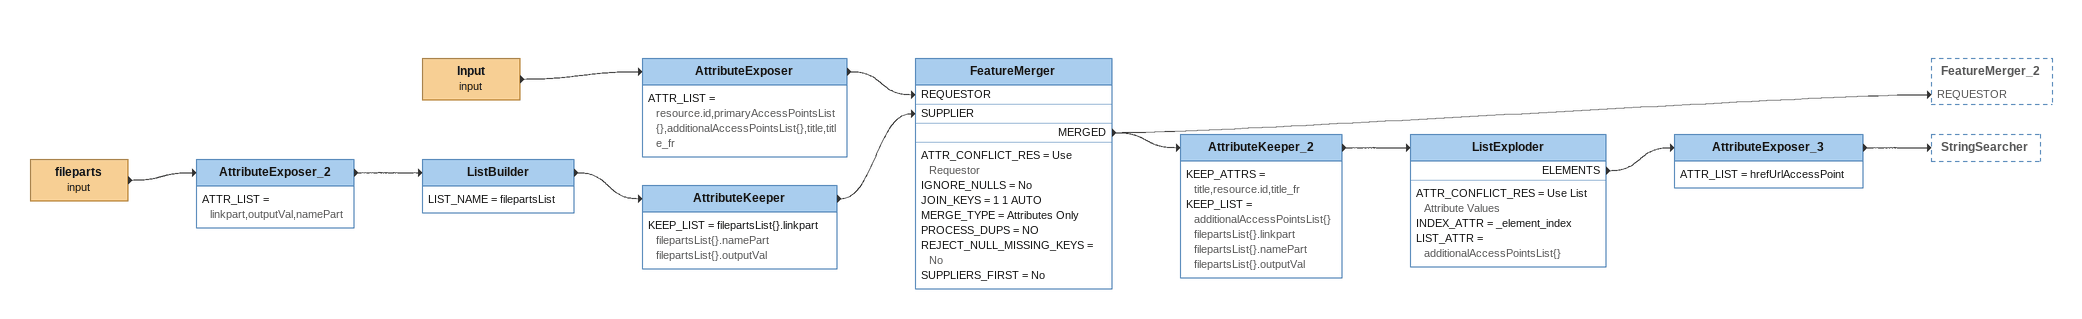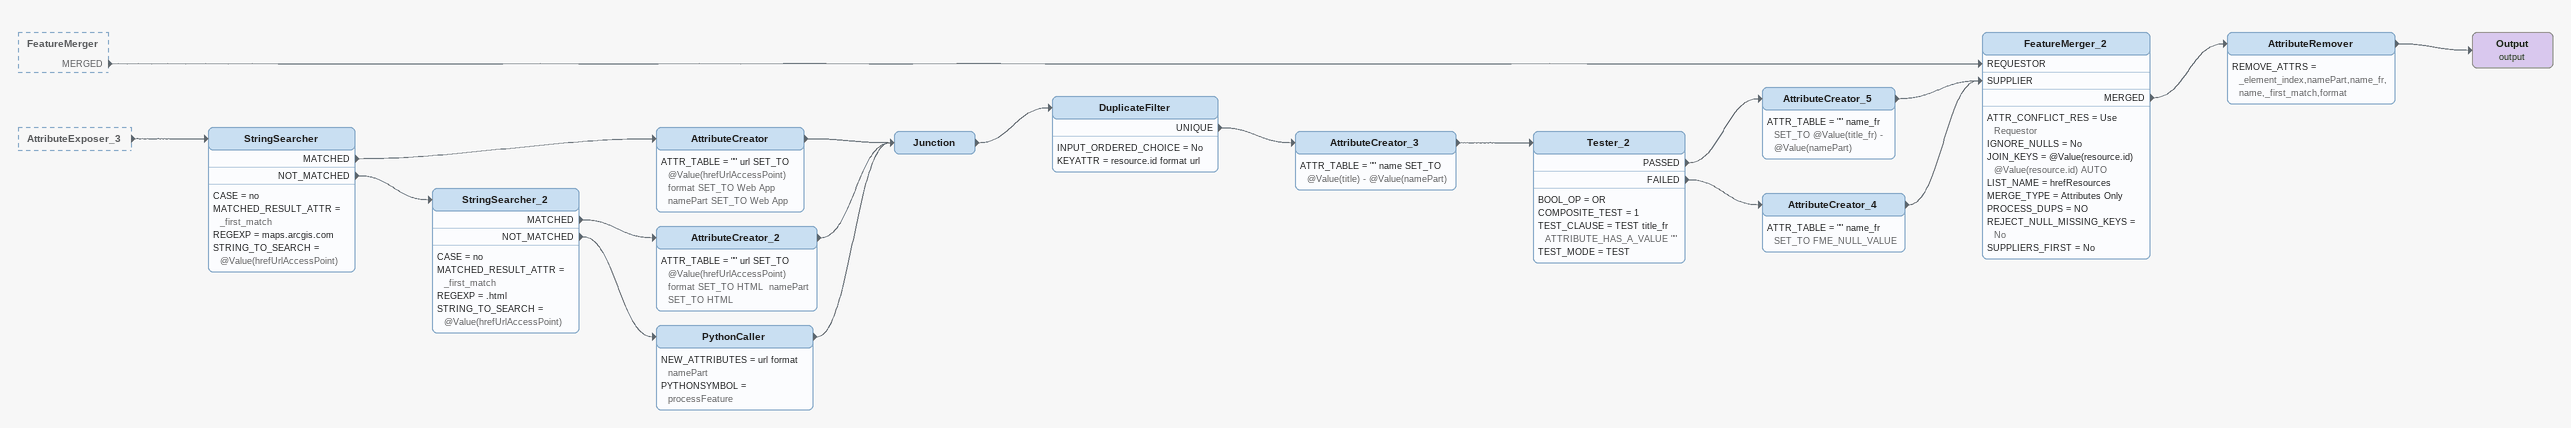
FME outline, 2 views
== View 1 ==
fileparts (input)
    -> AttributeExposer_2
AttributeExposer_2
    ATTR_LIST = linkpart,outputVal,namePart
    -> ListBuilder
ListBuilder
    LIST_NAME = filepartsList
    -> AttributeKeeper
AttributeKeeper
    KEEP_LIST = filepartsList{}.linkpart filepartsList{}.namePart filepartsList{}.outputVal
    -> FeatureMerger [SUPPLIER]
Input (input)
    -> AttributeExposer
AttributeExposer
    ATTR_LIST = resource.id,primaryAccessPointsList{},additionalAccessPointsList{},title,title_fr
    -> FeatureMerger [REQUESTOR]
FeatureMerger
    ATTR_CONFLICT_RES = Use Requestor
    IGNORE_NULLS = No
    JOIN_KEYS = 1 1 AUTO
    MERGE_TYPE = Attributes Only
    PROCESS_DUPS = NO
    REJECT_NULL_MISSING_KEYS = No
    SUPPLIERS_FIRST = No
    MERGED -> AttributeKeeper_2
    MERGED -> FeatureMerger_2 [REQUESTOR]
AttributeKeeper_2
    KEEP_ATTRS = title,resource.id,title_fr
    KEEP_LIST = additionalAccessPointsList{} filepartsList{}.linkpart filepartsList{}.namePart filepartsList{}.outputVal
    -> ListExploder
ListExploder
    ATTR_CONFLICT_RES = Use List Attribute Values
    INDEX_ATTR = _element_index
    LIST_ATTR = additionalAccessPointsList{}
    ELEMENTS -> AttributeExposer_3
AttributeExposer_3
    ATTR_LIST = hrefUrlAccessPoint
    -> StringSearcher

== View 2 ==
FeatureMerger [outside]
    MERGED -> FeatureMerger_2 [REQUESTOR]
AttributeExposer_3 [outside]
    -> StringSearcher
StringSearcher
    CASE = no
    MATCHED_RESULT_ATTR = _first_match
    REGEXP = maps.arcgis.com
    STRING_TO_SEARCH = @Value(hrefUrlAccessPoint)
    MATCHED -> AttributeCreator
    NOT_MATCHED -> StringSearcher_2
AttributeCreator
    ATTR_TABLE = "" url SET_TO @Value(hrefUrlAccessPoint)  format SET_TO Web App  namePart SET_TO Web App
    -> Junction
StringSearcher_2
    CASE = no
    MATCHED_RESULT_ATTR = _first_match
    REGEXP = .html
    STRING_TO_SEARCH = @Value(hrefUrlAccessPoint)
    MATCHED -> AttributeCreator_2
    NOT_MATCHED -> PythonCaller
AttributeCreator_2
    ATTR_TABLE = "" url SET_TO @Value(hrefUrlAccessPoint)  format SET_TO HTML  namePart SET_TO HTML
    -> Junction
PythonCaller
    NEW_ATTRIBUTES = url format namePart
    PYTHONSYMBOL = processFeature
    -> Junction
Junction
    -> DuplicateFilter
DuplicateFilter
    INPUT_ORDERED_CHOICE = No
    KEYATTR = resource.id format url
    UNIQUE -> AttributeCreator_3
AttributeCreator_3
    ATTR_TABLE = "" name SET_TO @Value(title) - @Value(namePart)
    -> Tester_2
Tester_2
    BOOL_OP = OR
    COMPOSITE_TEST = 1
    TEST_CLAUSE = TEST title_fr ATTRIBUTE_HAS_A_VALUE ""
    TEST_MODE = TEST
    PASSED -> AttributeCreator_5
    FAILED -> AttributeCreator_4
AttributeCreator_5
    ATTR_TABLE = "" name_fr SET_TO @Value(title_fr) - @Value(namePart)
    -> FeatureMerger_2 [SUPPLIER]
AttributeCreator_4
    ATTR_TABLE = "" name_fr SET_TO FME_NULL_VALUE
    -> FeatureMerger_2 [SUPPLIER]
FeatureMerger_2
    ATTR_CONFLICT_RES = Use Requestor
    IGNORE_NULLS = No
    JOIN_KEYS = @Value(resource.id) @Value(resource.id) AUTO
    LIST_NAME = hrefResources
    MERGE_TYPE = Attributes Only
    PROCESS_DUPS = NO
    REJECT_NULL_MISSING_KEYS = No
    SUPPLIERS_FIRST = No
    MERGED -> AttributeRemover
AttributeRemover
    REMOVE_ATTRS = _element_index,namePart,name_fr,name,_first_match,format
    -> Output (output)
Output (output)
